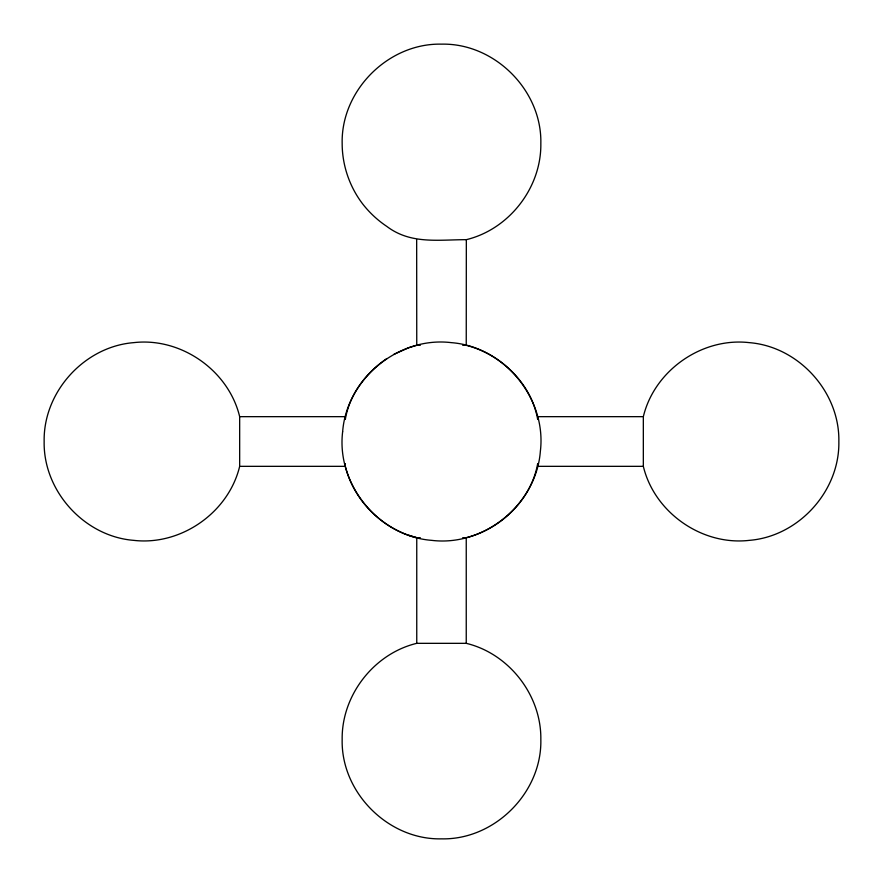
<?xml version="1.0" encoding="UTF-8"?>
<svg xmlns="http://www.w3.org/2000/svg" width="883" height="883" viewBox="0 0 883 883"><rect width="100%" height="100%" fill="white"/><g stroke="black" fill="none" stroke-linecap="round" stroke-linejoin="round"><path stroke-width="1.32" d="M466.334 239.668C437.957 239.723 410.617 244.414 386.875 226.456C377.792 220.397 369.712 212.902 362.968 204.315C349.602 187.03 342.185 165.331 342.163 143.488C340.937 90.397 388.41 42.925 441.5 44.15C494.59 42.925 542.063 90.397 540.837 143.488C541.489 187.604 509.215 229.271 466.334 239.668L466.246 345.319C501.158 354.127 531.389 383.697 537.681 419.436M239.668 466.334C228.576 512.582 181.004 545.837 133.752 540.363C84.338 536.456 43.19 491.058 44.15 441.5C43.19 391.942 84.338 346.544 133.752 342.637C181.004 337.163 228.576 370.419 239.668 416.666L239.668 466.334L345.319 466.334C353.951 500.738 382.317 529.138 416.754 537.681L416.754 643.332C373.829 653.652 341.522 695.385 342.163 739.513C340.937 792.603 388.41 840.075 441.5 838.85C494.59 840.075 542.063 792.603 540.837 739.513C541.478 695.385 509.171 653.652 466.246 643.332L466.246 537.681C501.158 528.873 531.389 499.303 537.681 463.564M643.332 416.666C654.424 370.419 701.996 337.163 749.248 342.637C798.662 346.544 839.81 391.942 838.85 441.5C839.81 491.058 798.662 536.456 749.248 540.363C701.996 545.837 654.424 512.582 643.332 466.334L643.332 416.666L537.681 416.666M345.319 419.436C349.381 394.558 366.169 372.505 386.875 358.531M393.895 354.315L408.84 347.681L416.754 345.319L416.666 239.668M416.688 345.319L420.297 345.319M462.703 345.319L466.312 345.319M239.668 416.666L345.319 416.666M537.681 466.334L643.332 466.334M416.688 537.681L420.297 537.681M462.703 537.681L466.312 537.681M416.688 643.332L466.312 643.332M408.995 535.319L416.754 537.681M345.319 463.564L345.319 466.334M342.637 431.765C336.213 484.48 378.807 536.378 431.765 540.363C484.48 546.787 536.378 504.193 540.363 451.235C546.787 398.52 504.193 346.622 451.235 342.637C398.52 336.213 346.622 378.807 342.637 431.765"/></g></svg>
